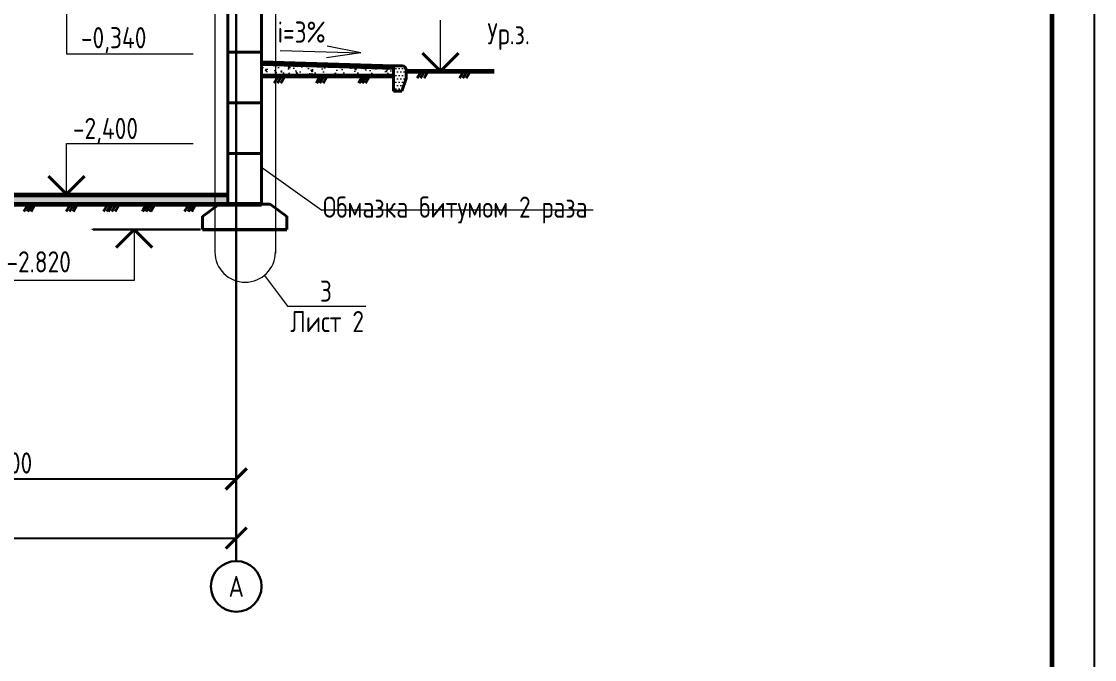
# Model space of a CAD drawing. Header units: millimetres. Extents: x 83035 to 329678, y -103769 to 22061.
# Drawn here: x 229528 to 242218, y -9164 to -1619 of the extents above; entities that cross this region are included whole.
import ezdxf

# ---------------------------------------------------------------- set-up
doc = ezdxf.new("R2010")
doc.units = ezdxf.units.MM
doc.header["$LTSCALE"] = 10
for name, color, linetype, lineweight in [('Главный', 5, 'Continuous', 60), ('Основной', 5, 'Continuous', 60), ('Размерный', 3, 'Continuous', 30), ('Разрез', 5, 'Continuous', 40), ('Разрез тонкий', 5, 'Continuous', 20), ('Символ разрез', 3, 'Continuous', 20), ('Символьный', 3, 'Continuous', 30), ('Текст', 244, 'Continuous', 30), ('Текст разрез', 244, 'Continuous', 20)]:
    doc.layers.add(name, color=color, linetype=linetype, lineweight=lineweight)
doc.styles.add('2.5', font='', dxfattribs={"height": 250})
doc.styles.add('big 3.5', font='', dxfattribs={"height": 125})
doc.styles.get('2.5').set_extended_font_data('GOST type A')
doc.styles.get('big 3.5').set_extended_font_data('GOST type A')
doc.dimstyles.new('Размеры', dxfattribs={"dimtxt": 250, "dimasz": 250, "dimexe": 125, "dimexo": 62.5, "dimgap": 62.5, "dimtad": 1, "dimtxsty": '2.5', "dimblk": 'ARCHTICK', "dimcen": 250, "dimadec": 0, "dimazin": 0, "dimtfac": 1, "dimtmove": 1, "dimatfit": 3, "dimfxl": 1.25, "dimarcsym": 0})

# ---------------------------------------------------------------- blocks, each defined once
blk = doc.blocks.new('_ArchTick')
at = {"color": 0, "linetype": 'ByBlock', "const_width": 0.15}
blk.add_lwpolyline([(-0.5, -0.5), (0.5, 0.5)], dxfattribs=at)
blk = doc.blocks.new('*D867')
at = {"layer": 'Размерный', "color": 0, "linetype": 'ByBlock', "lineweight": -2, "ltscale": 500}
for p, q in [((226668, -7028), (226668, -6903)), ((232068, -7103), (232068, -6903)), ((226668, -7028), (232068, -7028))]:
    blk.add_line(p, q, dxfattribs=at)
at = {"layer": 'Размерный', "color": 0, "lineweight": -2, "ltscale": 500, "xscale": 250, "yscale": 250, "zscale": 250, "rotation": 180}
blk.add_blockref('_ArchTick', (226668, -7028), dxfattribs=at)
at = {"layer": 'Размерный', "color": 0, "lineweight": -2, "ltscale": 500, "xscale": 250, "yscale": 250, "zscale": 250}
blk.add_blockref('_ArchTick', (232068, -7028), dxfattribs=at)
at = {"layer": 'Размерный', "color": 0, "ltscale": 500, "insert": (229368, -6840), "char_height": 250, "attachment_point": 5, "style": '2.5'}
blk.add_mtext('5400', dxfattribs=at)
blk = doc.blocks.new('*D866')
at = {"layer": 'Размерный', "color": 0, "linetype": 'ByBlock', "lineweight": -2, "ltscale": 500}
for p, q in [((219468, -7653), (219468, -7853)), ((219468, -7728), (232068, -7728)), ((232068, -7653), (232068, -7853))]:
    blk.add_line(p, q, dxfattribs=at)
at = {"layer": 'Размерный', "color": 0, "lineweight": -2, "ltscale": 500, "xscale": 250, "yscale": 250, "zscale": 250, "rotation": 180}
blk.add_blockref('_ArchTick', (219468, -7728), dxfattribs=at)
at = {"layer": 'Размерный', "color": 0, "lineweight": -2, "ltscale": 500, "xscale": 250, "yscale": 250, "zscale": 250}
blk.add_blockref('_ArchTick', (232068, -7728), dxfattribs=at)
at = {"layer": 'Размерный', "color": 0, "ltscale": 500, "insert": (225768, -7540), "char_height": 250, "attachment_point": 5, "style": '2.5'}
blk.add_mtext('12600', dxfattribs=at)
blk = doc.blocks.new('73')
at = {"layer": 'Разрез', "color": 0, "ltscale": 500}
for p, q in [((-134214, -5554), (-134412, -5697)), ((-134214, -5554), (-133614, -5554)), ((-133414, -5697), (-133614, -5554)), ((-134412, -5854), (-134412, -5696)), ((-133414, -5696), (-133414, -5854)), ((-134414, -5854), (-133414, -5854))]:
    blk.add_line(p, q, dxfattribs=at)

msp = doc.modelspace()

# ---------------------------------------------------------------- hatches: boundary and pattern name
at = {"layer": 'Главный', "lineweight": 20}
h = msp.add_hatch(dxfattribs=at)
h.set_pattern_fill('DOTS', color=0, scale=25, style=0)
h.set_pattern_definition([(0, (-231798.184, -2374.82), (19.84375, 39.6875), [0, -39.6875])])
h.paths.add_polyline_path([(232539.504, -2101.669), (232539.504, -2131.669), (233925.557, -2173.25), (233925.557, -2143.25)])
h.paths.add_polyline_path([(232539.504, -2101.669), (232375.557, -2096.75), (232375.557, -2126.75), (232539.504, -2131.669)])
h.paths.add_polyline_path([(233925.557, -2143.25), (234031.534, -2143.25, -0.374848666), (234075.557, -2185.742), (234075.557, -2293.25), (234025.557, -2443.25), (233925.557, -2443.25)])
at = {"layer": 'Разрез тонкий', "lineweight": 20}
h = msp.add_hatch(dxfattribs=at)
h.set_pattern_fill('AR-CONC', color=0, style=0)
h.set_pattern_definition([(50, (-231798.18, -2374.82), (182.18467, -15.939086), [19.05, -209.55]), (355, (-231798.18, -2374.82), (-35.242826, 191.05664), [15.24, -167.64]), (100.451, (-231783, -2376.15), (146.9425, 175.11669), [16.19, -178.09]), (46.1842, (-231798.18, -2324.02), (271.07904, -42.04233), [28.575, -314.325]), (96.6356, (-231775.6, -2327.53), (237.40423, 247.42556), [24.285, -267.135]), (351.184, (-231798.18, -2324.02), (237.4046, 247.42512), [22.86, -251.46]), (21, (-231772.78, -2336.72), (151.61488, -102.26552), [19.05, -209.55]), (326, (-231772.78, -2336.72), (61.80203, 184.187966), [15.24, -167.64]), (71.4514, (-231760.15, -2345.24), (213.41649, 81.92286), [16.19, -178.09]), (37.5, (-231798.184, -2374.82), (3.088603, 84.555039), [0, -165.608, 0, -170.18, 0, -168.275]), (7.5, (-231798.18, -2374.82), (66.819663, 100.180575), [0, -97.028, 0, -161.798, 0, -64.135]), (327.5, (-231854.826, -2374.82), (135.590595, -5.728744), [0, -63.5, 0, -198.12, 0, -262.89]), (317.5, (-231880.23, -2374.82), (148.12918, 25.42649), [0, -82.55, 0, -131.572, 0, -186.69])])
h.paths.add_polyline_path([(233925.557, -2173.25), (232539.504, -2131.669), (232539.504, -2263.25), (233925.557, -2263.25)])
h.paths.add_polyline_path([(232539.504, -2131.669), (232375.557, -2126.75), (232375.557, -2263.25), (232539.504, -2263.25)])
at = {"layer": 'Разрез тонкий'}
h = msp.add_hatch(dxfattribs=at)
h.set_pattern_fill('ANSI36', color=0, scale=25, style=0)
h.set_pattern_definition([(45, (234167.58, 9579.22), (42.09495, 154.34815), [198.4375, -39.6875, 0, -39.6875])])
h.paths.add_polyline_path([(226567.584, -3680.78), (219567.584, -3680.78), (219567.584, -3780.78), (219667.584, -3780.78), (226367.584, -3780.78), (226567.584, -3780.78)])
h.paths.add_polyline_path([(231967.584, -3780.78), (231967.584, -3680.78), (226767.584, -3680.78), (226767.584, -3780.78)])

# ---------------------------------------------------------------- linework, layer by layer
at = {"color": 0, "linetype": 'Continuous', "lineweight": 25, "ltscale": 100}
msp.add_line((242217.907, -34450.591), (242217.907, 22060.55), dxfattribs=at)
at = {"color": 0, "linetype": 'Continuous', "lineweight": 60, "ltscale": 100}
msp.add_line((241717.907, -33950.591), (241717.907, 21560.55), dxfattribs=at)
at = {"layer": 'Главный', "color": 0, "lineweight": 40}
for p, q in [((232375.557, -2096.75), (233925.557, -2143.25)), ((232375.557, -2126.75), (233925.557, -2173.25)), ((233925.557, -2143.25), (233925.557, -2443.25)), ((233925.557, -2204.25), (233925.557, -2143.25)), ((233925.557, -2143.25), (233925.557, -2278.25)), ((233925.557, -2143.25), (234031.534, -2143.25)), ((232565.544, -2263.25), (232515.544, -2349.853)), ((232605.544, -2263.25), (232555.544, -2349.853)), ((232645.544, -2263.25), (232595.544, -2349.853)), ((233065.544, -2263.25), (233015.544, -2349.853)), ((233105.544, -2263.25), (233055.544, -2349.853)), ((233145.544, -2263.25), (233095.544, -2349.853)), ((233565.544, -2263.25), (233515.544, -2349.853)), ((233605.544, -2263.25), (233555.544, -2349.853)), ((233645.544, -2263.25), (233595.544, -2349.853)), ((234075.557, -2185.742), (234075.557, -2293.25)), ((234258.078, -2204.391), (234208.078, -2290.994)), ((234298.078, -2204.391), (234248.078, -2290.994)), ((234338.078, -2204.391), (234288.078, -2290.994)), ((234758.078, -2204.391), (234708.078, -2290.994)), ((234798.078, -2204.391), (234748.078, -2290.994)), ((234838.078, -2204.391), (234788.078, -2290.994)), ((234075.557, -2293.25), (234025.557, -2443.25)), ((233925.557, -2443.25), (234025.557, -2443.25)), ((229607.571, -3780.78), (229557.571, -3867.382)), ((229647.571, -3780.78), (229597.571, -3867.382)), ((229687.571, -3780.78), (229637.571, -3867.382)), ((230107.571, -3780.78), (230057.571, -3867.382)), ((230147.571, -3780.78), (230097.571, -3867.382)), ((230187.571, -3780.78), (230137.571, -3867.382)), ((230547.571, -3780.78), (230497.571, -3867.382)), ((230587.571, -3780.78), (230537.571, -3867.382)), ((230607.571, -3780.78), (230557.571, -3867.382)), ((230647.571, -3780.78), (230597.571, -3867.382)), ((230687.571, -3780.78), (230637.571, -3867.382)), ((231007.571, -3780.78), (230957.571, -3867.382)), ((231047.571, -3780.78), (230997.571, -3867.382)), ((231087.571, -3780.78), (231037.571, -3867.382)), ((231107.571, -3780.78), (231057.571, -3867.382)), ((231507.571, -3780.78), (231457.571, -3867.382)), ((231547.571, -3780.78), (231497.571, -3867.382)), ((231587.571, -3780.78), (231537.571, -3867.382))]:
    msp.add_line(p, q, dxfattribs=at)
at = {"layer": 'Главный', "color": 0, "lineweight": 60}
msp.add_line((232375.557, -2263.25), (233925.557, -2263.25), dxfattribs=at)
at = {"layer": 'Главный', "color": 0, "lineweight": 40}
msp.add_arc((234029.188, -2189.731), 46.54, 4.9167349, 87.1105072, dxfattribs=at)
at = {"layer": 'Основной', "color": 0, "lineweight": 20, "ltscale": 0.5}
msp.add_line((232588.884, -1962.944), (233539.714, -1991.469), dxfattribs=at)
at = {"layer": 'Основной', "color": 0, "lineweight": 20}
for q in [(233136.88, -2049.433), (233141.079, -1909.461)]:
    msp.add_line((233539.714, -1991.469), q, dxfattribs=at)
at = {"layer": 'Размерный', "color": 0, "ltscale": 0.2}
msp.add_line((232067.584, -7999.088), (232067.584, 15119.22), dxfattribs=at)
at = {"layer": 'Размерный', "color": 0, "ltscale": 0.5}
msp.add_circle((232067.584, -8299.088), 300, dxfattribs=at)
at = {"layer": 'Разрез', "color": 0}
for p, q in [((232367.584, -1280.78), (232367.584, -3780.78)), ((231967.584, -3780.78), (231967.584, -1400.78)), ((226817.584, -3660.78), (231967.584, -3660.78)), ((226817.584, -3680.78), (231967.584, -3680.78))]:
    msp.add_line(p, q, dxfattribs=at)
at = {"layer": 'Разрез', "color": 0, "ltscale": 500}
for p, q in [((231967.584, -1980.78), (232367.584, -1980.78)), ((232367.584, -2714.608), (232367.584, -2264.608)), ((232367.584, -2264.608), (232402.015, -2264.608)), ((231967.584, -2580.78), (232367.584, -2580.78)), ((231967.584, -3180.78), (232367.584, -3180.78)), ((231867.584, -4080.78), (231667.584, -4080.78)), ((232467.584, -4080.78), (231867.584, -4080.78)), ((231867.584, -4080.78), (232467.584, -4080.78)), ((232467.584, -4080.78), (232667.584, -4080.78))]:
    msp.add_line(p, q, dxfattribs=at)
at = {"layer": 'Разрез', "color": 0, "lineweight": 60}
for p, q in [((234075.557, -2204.422), (235118.092, -2204.391)), ((226367.584, -3780.78), (232367.584, -3780.78))]:
    msp.add_line(p, q, dxfattribs=at)
at = {"layer": 'Разрез тонкий', "color": 0}
for p, q in [((231814.646, -1380.284), (231814.646, -4351.66)), ((232531.531, -1380.284), (232531.531, -4361.993)), ((231867.584, -3780.78), (231967.584, -3780.78)), ((232467.584, -4080.78), (231867.584, -4080.78)), ((232400.561, -4623.18), (232675.607, -4985.423)), ((232675.607, -4985.423), (233601.085, -4985.423))]:
    msp.add_line(p, q, dxfattribs=at)
at = {"layer": 'Разрез тонкий', "color": 0, "ltscale": 500}
for p, q in [((232467.584, -3780.78), (231867.584, -3780.78)), ((231967.584, -3780.78), (232367.584, -3780.78))]:
    msp.add_line(p, q, dxfattribs=at)
at = {"layer": 'Разрез тонкий', "color": 0}
msp.add_arc((232173.088, -4343.875), 358.443, 180, 0, dxfattribs=at)
at = {"layer": 'Символ разрез', "color": 0}
for p in [(232367.584, -3340.62), (236286.843, -3852.069)]:
    msp.add_line(p, (233079.879, -3852.069), dxfattribs=at)
at = {"layer": 'Символьный', "color": 0, "lineweight": 20}
for p, q in [((230059.542, -1400.78), (230059.542, -2000.78)), ((234482.368, -2204.41), (234482.368, -1604.41)), ((230059.542, -3660.78), (230059.542, -3060.78)), ((231643.723, -4080.252), (230359.599, -4080.252)), ((230859.599, -4080.252), (230859.599, -4680.252))]:
    msp.add_line(p, q, dxfattribs=at)
at = {"layer": 'Символьный', "color": 0, "lineweight": 20, "ltscale": 500}
for p, q in [((230059.542, -2000.78), (231559.542, -2000.78)), ((230059.542, -3060.78), (231559.542, -3060.78)), ((230859.599, -4680.252), (229359.599, -4680.252))]:
    msp.add_line(p, q, dxfattribs=at)
at = {"layer": 'Символьный', "color": 0, "lineweight": 40}
for p, q in [((234482.368, -2204.41), (234270.236, -1992.278)), ((234482.368, -2204.41), (234694.5, -1992.278)), ((230059.542, -3660.78), (229847.41, -3448.648)), ((230059.542, -3660.78), (230271.674, -3448.648)), ((230859.599, -4080.252), (230647.467, -4292.384)), ((230859.599, -4080.252), (231071.731, -4292.384))]:
    msp.add_line(p, q, dxfattribs=at)
at = {"layer": 'Символьный', "color": 0}
msp.add_line((231643.723, -4080.252), (230376.012, -4080.252), dxfattribs=at)

# ---------------------------------------------------------------- block references
at = {"layer": 'Разрез', "color": 0}
msp.add_blockref('73', (366081.591, 1773.405), dxfattribs=at)

# ---------------------------------------------------------------- texts
at = {"layer": 'Размерный', "color": 0, "ltscale": 0.5, "insert": (232067.584, -8299.088), "char_height": 250, "width": 223.28661, "attachment_point": 5, "style": '2.5'}
msp.add_mtext('{\\fGOST type A|b0|i0|c204|p34;А}', dxfattribs=at)
at = {"layer": 'Текст', "color": 0, "insert": (232556.31, -1619.443), "char_height": 250, "width": 474.58462, "attachment_point": 1, "style": '2.5'}
msp.add_mtext('{\\fGOST type A|b0|i0|c204|p34;i=3%}', dxfattribs=at)
at = {"layer": 'Текст', "color": 0, "ltscale": 0.5, "insert": (236222.305, -3848.458), "char_height": 250, "width": 3193.56531, "attachment_point": 6, "style": '2.5'}
msp.add_mtext('Обмазка битумом 2 раза', dxfattribs=at)
at = {"layer": 'Текст разрез', "color": 0, "lineweight": 20, "ltscale": 0.5, "char_height": 250, "width": 698.82873, "style": 'big 3.5'}
for s, insert, attachment_point in [('{\\fGOST type A|b0|i0|c204|p34;Ур.з.}', (235038.092, -1638.669), 1), ('-0,340', (230230.607, -1993.854), 7), ('-2,400', (230135.654, -2758.71), 1)]:
    msp.add_mtext(s, dxfattribs=dict(at, insert=insert, attachment_point=attachment_point))
at = {"layer": 'Текст разрез', "color": 0, "insert": (229350.411, -4336.405), "char_height": 250, "width": 742.76494, "attachment_point": 1, "style": '2.5'}
msp.add_mtext('-2{\\fGOST type A|b0|i0|c204|p34;.8}20', dxfattribs=at)
at = {"layer": 'Текст разрез', "color": 0, "char_height": 250, "style": '2.5'}
for s, insert, attachment_point in [('{\\fGOST type A|b0|i0|c204|p34;3}', (233199.078, -4682.856), 3), ('Лист 2', (232706.725, -5042.754), 1)]:
    msp.add_mtext(s, dxfattribs=dict(at, insert=insert, attachment_point=attachment_point))

# ---------------------------------------------------------------- dimensions: what is measured, and where the dimension line sits
at = {"layer": 'Размерный', "color": 0, "ltscale": 500}
for base, p1, p2, picture, middle in [((232067.584, -7027.78), (226667.584, -7027.78), (232067.584, -7999.088), '*D867', (229367.584, -6840.28)), ((232067.584, -7727.78), (219467.584, -7027.78), (232067.584, -7027.78), '*D866', (225767.584, -7540.28))]:
    dim = msp.add_linear_dim(base=base, p1=p1, p2=p2, dimstyle='Размеры', override={"dimfxl": 75, "dimfxlon": 1}, dxfattribs=at)
    dim.commit()
    dim.dimension.update_dxf_attribs({"geometry": picture, "text_midpoint": middle})

doc.saveas('drawing.dxf')
